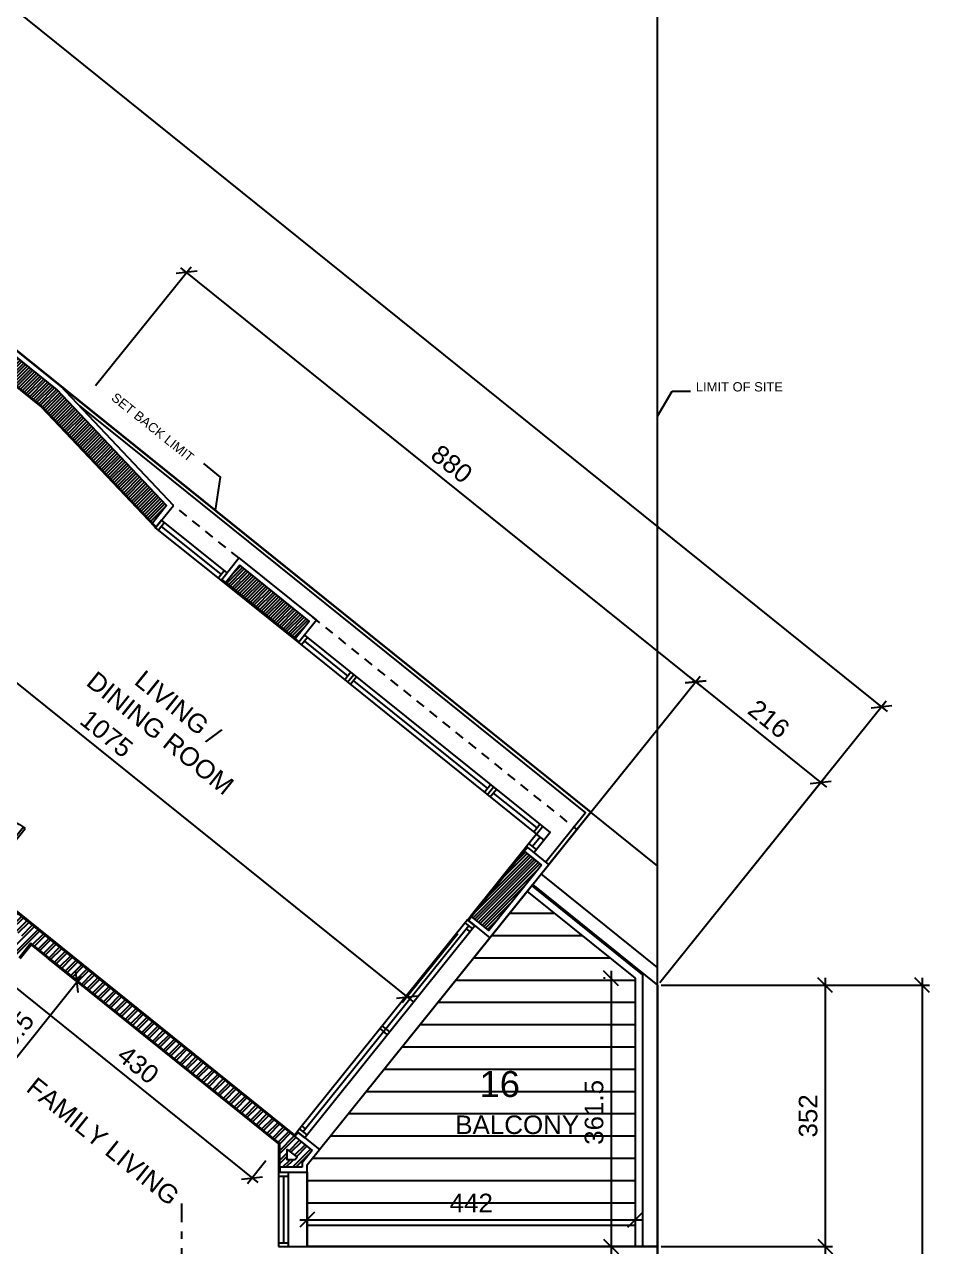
# Model space of a CAD drawing. Extents: x -1.8 to 45.6, y -22.6 to 61.5.
# Drawn here: x 33.38 to 45.57, y 31.81 to 48.27 of the extents above; entities that cross this region are included whole.
import ezdxf
from ezdxf.enums import TextEntityAlignment as Align

# ---------------------------------------------------------------- set-up
doc = ezdxf.new("R2010")
doc.units = 0
doc.header["$MEASUREMENT"] = 0
doc.header["$PDMODE"] = 35
doc.header["$PDSIZE"] = 0.3
doc.linetypes.add('AXIS_50$0$DASHDOT2', pattern=[0.5, 0.25, -0.125, 0, -0.125])
doc.linetypes.add('HIDDEN2', pattern=[0.1875, 0.125, -0.0625])
doc.layers.get('0').update_dxf_attribs({"linetype": 'CONTINUOUS'})
doc.layers.get('DEFPOINTS').update_dxf_attribs({"linetype": 'CONTINUOUS'})
for name, color, linetype in [('60%', 7, 'CONTINUOUS'), ('A-ALU', 9, 'CONTINUOUS'), ('A-AREAS', 6, 'CONTINUOUS'), ('A-AREAS-TXT', 6, 'CONTINUOUS'), ('A-BALUST', 1, 'CONTINUOUS'), ('a-dim', 3, 'CONTINUOUS'), ('A-DOORS', 1, 'CONTINUOUS'), ('A-HATCH-CONC', 8, 'CONTINUOUS'), ('A-HATCH-WALL', 8, 'CONTINUOUS'), ('A-NOMENCLATURE', 3, 'CONTINUOUS'), ('A-PLASTER', 8, 'CONTINUOUS'), ('A-PORTE', 1, 'CONTINUOUS'), ('A-PROJ1H', 9, 'HIDDEN2'), ('A-PROJECTION', 9, 'CONTINUOUS'), ('a-revetement', 1, 'CONTINUOUS'), ('A-TILES', 137, 'CONTINUOUS'), ('A-WALL', 4, 'CONTINUOUS'), ('AXIS_50$0$A-ANNO-TX-50', 3, 'CONTINUOUS'), ('AXIS_50$0$A-AXIS-50', 10, 'AXIS_50$0$DASHDOT2'), ('Parcelle$0$N-PLOT', 5, 'CONTINUOUS'), ('S-2ND-3RD-4-5-6TH$0$A-STR 2-3-4-5-6', 2, 'CONTINUOUS'), ('S-2ND-3RD-4-5-6TH$0$N-PLOT', 5, 'CONTINUOUS')]:
    doc.layers.add(name, color=color, linetype=linetype)
doc.styles.add('A100-STEXT', font='arial.ttf', dxfattribs={"height": 0.25})
doc.styles.add('AXIS_50$0$A50-STEXT', font='arial.ttf', dxfattribs={"height": 0.125})
doc.dimstyles.new('A100-DIM', dxfattribs={"dimtxt": 0.25, "dimasz": 0.2, "dimexe": 0.1, "dimexo": 0.3, "dimgap": 0.1, "dimtad": 1, "dimlfac": 100, "dimrnd": 0.5, "dimdsep": 46, "dimtxsty": 'A100-STEXT', "dimblk1": 'OBLIQUE', "dimblk2": 'OBLIQUE', "dimsah": 1, "dimcen": -0.05, "dimdle": 0.1, "dimclrd": 15, "dimclre": 15, "dimclrt": 256, "dimadec": 0, "dimazin": 0, "dimtfac": 0.28, "dimtix": 1, "dimtmove": 2, "dimatfit": 3, "dimldrblk": 'OBLIQUE', "dimfxl": 1, "dimtolj": 1, "dimarcsym": 0})

# ---------------------------------------------------------------- blocks, each defined once
blk = doc.blocks.new('P100E23D')
at = {"layer": 'A-PORTE'}
for p, q in [((0, 0), (0, -0.05)), ((0.23, 0), (0, 0)), ((0.23, -0.03), (0.23, 0)), ((0, -0.05), (0.18, -0.05)), ((0.18, -0.03), (0.23, -0.03)), ((0.18, -0.05), (0.18, -0.03)), ((0.23, -0.06), (0.23, -0.02)), ((0.23, -0.03), (1.17, -0.03)), ((1.17, -0.06), (0.23, -0.06)), ((0, -1), (0, -0.95)), ((0, -0.95), (0.18, -0.95)), ((0.18, -0.95), (0.18, -0.97)), ((0.18, -0.97), (0.23, -0.97)), ((0.23, -0.97), (0.23, -1)), ((0.23, -1), (0, -1))]:
    blk.add_line(p, q, dxfattribs=at)
blk.add_arc((0.23, -0.03), 0.94, 270, 0, dxfattribs=at)
blk = doc.blocks.new('A$C27EE2B71')
at = {"layer": 'A-ALU'}
for p, q in [((37.152, 40.047), (37.071, 39.946)), ((37.191, 40.015), (37.11, 39.914)), ((37.776, 39.545), (37.694, 39.444)), ((37.733, 39.413), (37.815, 39.514)), ((37.854, 39.483), (37.772, 39.382)), ((39.576, 37.931), (39.658, 38.032)), ((39.615, 37.899), (39.697, 38.001)), ((39.654, 37.868), (39.736, 37.969)), ((40.239, 37.398), (40.32, 37.499)), ((40.276, 37.157), (40.174, 37.238)), ((40.379, 37.285), (40.278, 37.367))]:
    blk.add_line(p, q, dxfattribs=at)
for points in [[(37.152, 40.047), (40.46, 37.386), (40.244, 37.118), (40.143, 37.199)], [(37.071, 39.946), (40.278, 37.367), (40.143, 37.199)], [(37.151, 39.965), (37.735, 39.495)], [(37.813, 39.432), (39.617, 37.981)], [(39.695, 37.919), (40.279, 37.449)], [(40.278, 37.367), (40.359, 37.468)], [(40.328, 37.326), (40.225, 37.197)]]:
    blk.add_lwpolyline(points, dxfattribs=at)
blk = doc.blocks.new('A$C37CB01A7')
at = {"layer": 'A-ALU'}
for p, q in [((35.989, 40.815), (36.071, 40.916)), ((36.027, 40.785), (36.108, 40.886)), ((39.347, 36.21), (37.053, 33.357)), ((39.366, 36.13), (37.135, 33.356)), ((39.448, 36.128), (37.155, 33.276)), ((39.417, 36.089), (39.316, 36.171)), ((39.386, 36.05), (39.335, 36.091)), ((39.448, 36.128), (39.347, 36.21)), ((38.27, 34.663), (38.169, 34.745)), ((38.301, 34.702), (38.2, 34.783)), ((37.167, 33.395), (37.116, 33.435)), ((37.155, 33.276), (37.053, 33.357)), ((37.186, 33.315), (37.085, 33.396)), ((36.803, 32.81), (36.803, 31.81)), ((36.803, 32.81), (36.933, 32.81)), ((36.803, 32.76), (36.933, 32.76)), ((36.868, 32.76), (36.868, 31.86)), ((36.933, 32.81), (36.933, 31.81)), ((36.803, 31.86), (36.933, 31.86)), ((36.803, 31.81), (36.933, 31.81))]:
    blk.add_line(p, q, dxfattribs=at)
for points in [[(35.227, 41.595), (35.146, 41.493)], [(36.027, 40.785), (35.146, 41.493)], [(35.268, 41.562), (35.187, 41.461)], [(36.108, 40.886), (35.227, 41.595)], [(36.03, 40.866), (35.227, 41.511)]]:
    blk.add_lwpolyline(points, dxfattribs=at)
blk.add_blockref('A$C27EE2B71', (0, 0), dxfattribs=at)
blk = doc.blocks.new('_OBLIQUE')
at = {"color": 0, "linetype": 'ByBlock'}
blk.add_line((-0.5, -0.5), (0.5, 0.5), dxfattribs=at)
blk = doc.blocks.new('*D172')
at = {"layer": 'a-dim', "color": 15, "lineweight": -2}
for p, q in [((33.701, 35.684), (34.165, 35.311)), ((32.524, 33.431), (34.149, 35.452)), ((32.192, 33.826), (32.664, 33.446))]:
    blk.add_line(p, q, dxfattribs=at)
at = {"layer": 'DEFPOINTS', "color": 0}
for p in [(33.468, 35.872), (34.087, 35.374), (31.958, 34.014)]:
    blk.add_point(p, dxfattribs=at)
at = {"layer": 'a-dim', "color": 15, "lineweight": -2, "xscale": 0.2, "yscale": 0.2, "zscale": 0.2}
for p, rotation in [((34.087, 35.374), 51.19370936876746), ((32.587, 33.509), 231.1937093687675)]:
    blk.add_blockref('_OBLIQUE', p, dxfattribs=dict(at, rotation=rotation))
at = {"layer": 'a-dim', "insert": (33.159, 34.584), "char_height": 0.25, "attachment_point": 5, "rotation": 51.1937, "style": 'A100-STEXT'}
blk.add_mtext('\\A1;239.5', dxfattribs=at)
blk = doc.blocks.new('*D184')
at = {"layer": 'a-dim', "color": 15, "lineweight": -2}
for p, q in [((32.746, 34.999), (33.156, 35.508)), ((33.015, 35.493), (36.522, 32.672)), ((36.63, 32.966), (36.382, 32.657))]:
    blk.add_line(p, q, dxfattribs=at)
at = {"layer": 'DEFPOINTS', "color": 0}
for p in [(32.558, 34.765), (36.818, 33.2), (36.444, 32.735)]:
    blk.add_point(p, dxfattribs=at)
at = {"layer": 'a-dim', "color": 15, "lineweight": -2, "xscale": 0.2, "yscale": 0.2, "zscale": 0.2}
for p, rotation in [((33.093, 35.43), 141.1937093687687), ((36.444, 32.735), 321.1937093687687)]:
    blk.add_blockref('_OBLIQUE', p, dxfattribs=dict(at, rotation=rotation))
at = {"layer": 'a-dim', "insert": (34.911, 34.26), "char_height": 0.25, "attachment_point": 5, "rotation": 321.1937, "style": 'A100-STEXT'}
blk.add_mtext('\\A1;430', dxfattribs=at)
blk = doc.blocks.new('*D237')
at = {"layer": 'a-dim', "color": 15, "lineweight": -2}
for p, q in [((30.273, 42.056), (30.218, 41.987)), ((30.077, 41.972), (38.61, 35.11)), ((39.215, 36.021), (38.469, 35.094))]:
    blk.add_line(p, q, dxfattribs=at)
at = {"layer": 'DEFPOINTS', "color": 0}
for p in [(30.085, 41.823), (39.403, 36.255), (38.532, 35.172)]:
    blk.add_point(p, dxfattribs=at)
at = {"layer": 'a-dim', "color": 15, "lineweight": -2, "xscale": 0.2, "yscale": 0.2, "zscale": 0.2}
for p, rotation in [((30.155, 41.909), 141.1937093730624), ((38.532, 35.172), 321.1937093730624)]:
    blk.add_blockref('_OBLIQUE', p, dxfattribs=dict(at, rotation=rotation))
at = {"layer": 'a-dim', "insert": (34.486, 38.718), "char_height": 0.25, "attachment_point": 5, "rotation": 321.1937, "style": 'A100-STEXT'}
blk.add_mtext('\\A1;1075', dxfattribs=at)
blk = doc.blocks.new('*D290')
at = {"layer": 'a-dim', "color": 15, "lineweight": -2}
for p, q in [((37.188, 32.11), (37.188, 32.272)), ((41.608, 32.11), (41.608, 32.272)), ((37.088, 32.172), (41.708, 32.172))]:
    blk.add_line(p, q, dxfattribs=at)
at = {"layer": 'DEFPOINTS', "color": 0}
for p in [(41.608, 32.172), (37.188, 31.81), (41.608, 31.81)]:
    blk.add_point(p, dxfattribs=at)
at = {"layer": 'a-dim', "color": 15, "lineweight": -2, "xscale": 0.2, "yscale": 0.2, "zscale": 0.2, "rotation": 180}
blk.add_blockref('_OBLIQUE', (37.188, 32.172), dxfattribs=at)
at = {"layer": 'a-dim', "color": 15, "lineweight": -2, "xscale": 0.2, "yscale": 0.2, "zscale": 0.2}
blk.add_blockref('_OBLIQUE', (41.608, 32.172), dxfattribs=at)
at = {"layer": 'a-dim', "insert": (39.398, 32.397), "char_height": 0.25, "attachment_point": 5, "style": 'A100-STEXT'}
blk.add_mtext('\\A1;442', dxfattribs=at)
blk = doc.blocks.new('*D291')
at = {"layer": 'a-dim', "color": 15, "lineweight": -2}
for p, q in [((41.2, 35.424), (41.181, 35.424)), ((41.281, 35.524), (41.281, 31.71)), ((41.2, 31.81), (41.181, 31.81))]:
    blk.add_line(p, q, dxfattribs=at)
at = {"layer": 'DEFPOINTS', "color": 0}
for p in [(41.5, 35.424), (41.281, 31.81), (41.5, 31.81)]:
    blk.add_point(p, dxfattribs=at)
at = {"layer": 'a-dim', "color": 15, "lineweight": -2, "xscale": 0.2, "yscale": 0.2, "zscale": 0.2}
for p, rotation in [((41.281, 35.424), 90), ((41.281, 31.81), 270)]:
    blk.add_blockref('_OBLIQUE', p, dxfattribs=dict(at, rotation=rotation))
at = {"layer": 'a-dim', "insert": (41.053, 33.617), "char_height": 0.25, "attachment_point": 5, "rotation": 90, "style": 'A100-STEXT'}
blk.add_mtext('\\A1;361.5', dxfattribs=at)
blk = doc.blocks.new('*D301')
at = {"layer": '60%', "color": 15, "lineweight": -2}
for p, q in [((40.255, 36.724), (42.483, 39.495)), ((42.343, 39.48), (44.183, 37.999)), ((41.94, 35.369), (44.168, 38.14))]:
    blk.add_line(p, q, dxfattribs=at)
at = {"layer": 'DEFPOINTS', "color": 0}
for p in [(44.105, 38.062), (40.067, 36.49), (41.752, 35.135)]:
    blk.add_point(p, dxfattribs=at)
at = {"layer": '60%', "color": 15, "lineweight": -2, "xscale": 0.2, "yscale": 0.2, "zscale": 0.2}
for p, rotation in [((42.421, 39.417), 141.1937093848892), ((44.105, 38.062), 321.1937093848892)]:
    blk.add_blockref('_OBLIQUE', p, dxfattribs=dict(at, rotation=rotation))
at = {"layer": '60%', "insert": (43.406, 38.917), "char_height": 0.25, "attachment_point": 5, "rotation": 321.1937, "style": 'A100-STEXT'}
blk.add_mtext('\\A1;216', dxfattribs=at)
blk = doc.blocks.new('*D302')
at = {"layer": '60%', "color": 15, "lineweight": -2}
for p, q in [((14.103, 57.756), (17.15, 61.545)), ((17.01, 61.53), (45.002, 39.018)), ((41.94, 35.369), (44.987, 39.159))]:
    blk.add_line(p, q, dxfattribs=at)
at = {"layer": 'DEFPOINTS', "color": 0}
for p in [(13.915, 57.522), (44.924, 39.081), (41.752, 35.135)]:
    blk.add_point(p, dxfattribs=at)
at = {"layer": '60%', "color": 15, "lineweight": -2, "xscale": 0.2, "yscale": 0.2, "zscale": 0.2}
for p, rotation in [((17.088, 61.467), 141.1937093848894), ((44.924, 39.081), 321.1937093848894)]:
    blk.add_blockref('_OBLIQUE', p, dxfattribs=dict(at, rotation=rotation))
at = {"layer": '60%', "insert": (31.149, 50.451), "char_height": 0.25, "attachment_point": 5, "rotation": 321.1937, "style": 'A100-STEXT'}
blk.add_mtext('\\A1;3572', dxfattribs=at)
blk = doc.blocks.new('*D304')
at = {"layer": '60%', "color": 15, "lineweight": -2}
for p, q in [((44.164, 35.43), (44.164, 31.71)), ((41.958, 35.33), (44.264, 35.33)), ((41.958, 31.81), (44.264, 31.81))]:
    blk.add_line(p, q, dxfattribs=at)
at = {"layer": 'DEFPOINTS', "color": 0}
for p in [(41.658, 35.33), (41.658, 31.81), (44.164, 31.81)]:
    blk.add_point(p, dxfattribs=at)
at = {"layer": '60%', "color": 15, "lineweight": -2, "xscale": 0.2, "yscale": 0.2, "zscale": 0.2}
for p, rotation in [((44.164, 35.33), 90), ((44.164, 31.81), 270)]:
    blk.add_blockref('_OBLIQUE', p, dxfattribs=dict(at, rotation=rotation))
at = {"layer": '60%', "insert": (43.936, 33.57), "char_height": 0.25, "attachment_point": 5, "rotation": 90, "style": 'A100-STEXT'}
blk.add_mtext('\\A1;352', dxfattribs=at)
blk = doc.blocks.new('*D308')
at = {"layer": '60%', "color": 15, "lineweight": -2}
for p, q in [((34.338, 43.407), (35.627, 45.009)), ((42.498, 39.354), (35.486, 44.994)), ((41.195, 37.893), (42.483, 39.495))]:
    blk.add_line(p, q, dxfattribs=at)
at = {"layer": 'DEFPOINTS', "color": 0}
for p in [(35.564, 44.931), (34.15, 43.173), (41.007, 37.659)]:
    blk.add_point(p, dxfattribs=at)
at = {"layer": '60%', "color": 15, "lineweight": -2, "xscale": 0.2, "yscale": 0.2, "zscale": 0.2}
for p, rotation in [((35.564, 44.931), 141.1937093709466), ((42.421, 39.417), 321.1937093709466)]:
    blk.add_blockref('_OBLIQUE', p, dxfattribs=dict(at, rotation=rotation))
at = {"layer": '60%', "insert": (39.135, 42.351), "char_height": 0.25, "attachment_point": 5, "rotation": 321.1937, "style": 'A100-STEXT'}
blk.add_mtext('\\A1;880', dxfattribs=at)

msp = doc.modelspace()

# ---------------------------------------------------------------- hatches: boundary and pattern name
at = {"layer": 'A-HATCH-CONC'}
h = msp.add_hatch(dxfattribs=at)
h.set_pattern_fill('ANSI31', color=256, scale=0.25, style=0)
h.paths.add_polyline_path([(33.81348, 43.35447), (32.06382, 44.76154), (31.87582, 44.52776), (33.61331, 43.13047), (35.10525, 41.55436), (35.29459, 41.7898)])
at = {"layer": 'A-HATCH-CONC', "ltscale": 4}
h = msp.add_hatch(dxfattribs=at)
h.set_pattern_fill('ANSI31', color=256, scale=0.25, style=0)
h.paths.add_polyline_path([(36.27869, 40.98697), (36.09068, 40.75319), (37.0258, 40.00116), (37.21381, 40.23494)])
h = msp.add_hatch(dxfattribs=at)
h.set_pattern_fill('ANSI31', color=256, scale=0.25, style=0)
h.paths.add_polyline_path([(40.11074, 37.13529), (40.34451, 36.94728), (39.63635, 36.0667), (39.40253, 36.25474)])
at = {"layer": 'A-HATCH-WALL'}
h = msp.add_hatch(dxfattribs=at)
h.set_pattern_fill('ANSI32', color=256, scale=0.25, style=0)
h.paths.add_polyline_path([(32.8131, 36.67761), (32.68776, 36.52175), (33.35014, 35.98907), (33.19346, 35.79425), (33.31036, 35.70025), (33.46703, 35.89506), (35.21302, 34.49094), (35.21442, 34.49203), (35.91511, 33.92853), (35.91402, 33.92719), (36.81837, 33.19991), (36.81837, 32.88), (37.11837, 32.88), (37.11837, 32.93567), (37.25493, 33.10548)])
h.paths.add_polyline_path([(36.91837, 33.11949), (37.05167, 33.01229), (37.0257, 32.98), (36.91837, 32.98)], flags=16)
at = {"layer": 'A-TILES'}
h = msp.add_hatch(dxfattribs=at)
h.set_pattern_fill('_USER', color=256, scale=0.3, style=0, pattern_type=0)
h.set_pattern_definition([(0, (9e-11, -5e-11), (0, 0.3), [])])
h.paths.add_polyline_path([(37.35335, 33.11616), (37.18837, 32.91101), (37.18837, 32.81), (37.18837, 31.81), (41.60837, 31.81), (41.60837, 35.42399), (40.15152, 36.5956), (39.64703, 35.96828)])

# ---------------------------------------------------------------- linework, layer by layer
at = {"layer": '60%', "color": 15}
for p, q in [((45.47116, 35.43031), (45.47116, 3.4)), ((45.47116, 35.43031), (45.47116, 3.4)), ((42.20837, 35.33031), (45.57116, 35.33031)), ((42.20837, 35.33031), (45.57116, 35.33031))]:
    msp.add_line(p, q, dxfattribs=at)
at = {"layer": 'A-ALU'}
for p, q in [((37.35335, 33.11616), (39.64703, 35.96828)), ((37.18837, 32.81), (37.18837, 31.81))]:
    msp.add_line(p, q, dxfattribs=at)
at = {"layer": 'A-AREAS'}
msp.add_lwpolyline([(41.90837, 22.54), (41.90837, 22.91), (39.92837, 22.91), (39.92837, 27.67), (41.90837, 27.67), (41.90837, 28.11), (41.10837, 28.11), (41.10837, 29.94), (41.61117, 29.94), (41.90837, 30.9802), (41.90837, 31.81), (37.18837, 31.81), (37.18837, 32.91101), (41.00695, 37.6593), (37.43005, 40.53584), (33.85316, 43.41238), (30.76735, 45.894)], dxfattribs=at)
msp.add_lwpolyline([(37.18837, 32.91101), (40.22358, 36.68521), (41.90837, 35.33031), (41.90837, 31.81), (37.18837, 31.81)], close=True, dxfattribs=at)
at = {"layer": 'A-BALUST'}
for p, q in [((41.60837, 35.42399), (40.15152, 36.5956)), ((41.70837, 35.4719), (40.21418, 36.67352)), ((41.60837, 31.81), (41.60837, 35.42399)), ((41.70837, 31.81), (41.70837, 35.4719))]:
    msp.add_line(p, q, dxfattribs=at)
for points in [[(33.86105, 43.40604), (41.00695, 37.6593), (40.44293, 36.95796)], [(34.11915, 43.13431), (40.93665, 37.65167), (40.40396, 36.98929)]]:
    msp.add_lwpolyline(points, dxfattribs=at)
at = {"layer": 'A-PLASTER'}
for points in [[(30.13185, 42.27941), (30.19809, 42.22614), (29.94741, 41.91443), (30.08768, 41.80163), (32.11189, 44.31866), (33.60311, 43.11942), (35.1295, 41.50692), (35.14599, 41.49332), (35.15556, 41.50521)], [(36.03613, 40.79705), (36.02655, 40.78514), (37.07075, 39.94535), (37.08035, 39.95729)], [(40.1546, 37.18983), (40.14291, 37.19923), (40.10844, 37.15637), (40.10844, 37.15637), (39.38148, 36.25242), (39.38148, 36.25242), (39.34701, 36.20956), (39.3587, 36.20016)], [(37.05333, 33.35743), (37.01886, 33.31457), (32.8225, 36.6893)], [(33.32204, 35.69085), (33.46932, 35.87398), (36.80337, 33.19273), (36.80337, 32.81), (36.81837, 32.81)]]:
    msp.add_lwpolyline(points, dxfattribs=at)
at = {"layer": 'A-PROJ1H'}
for p, q in [((36.26801, 41.08538), (35.38743, 41.79354)), ((37.25768, 40.28949), (40.81894, 37.42552))]:
    msp.add_line(p, q, dxfattribs=at)
at = {"layer": 'A-PROJECTION'}
for p, q in [((40.81894, 37.42552), (41.00695, 37.6593)), ((40.44293, 36.95796), (40.81894, 37.42552)), ((41.90837, 35.56771), (40.33952, 36.82938)), ((41.90837, 31.81), (41.90837, 35.56771))]:
    msp.add_line(p, q, dxfattribs=at)
msp.add_lwpolyline([(33.86105, 43.40604), (41.00695, 37.6593)], dxfattribs=at)
at = {"layer": 'a-revetement'}
for p, q in [((33.86475, 43.40306), (32.05314, 44.85996)), ((35.38784, 41.79405), (33.86475, 43.40306)), ((35.15556, 41.50521), (35.38784, 41.79405)), ((35.13969, 41.51797), (35.10525, 41.55436)), ((35.15556, 41.50521), (35.13969, 41.51797)), ((40.11073, 37.13528), (40.1546, 37.18983)), ((40.44293, 36.95796), (40.1546, 37.18983)), ((39.64703, 35.96828), (40.44293, 36.95796)), ((39.3587, 36.20016), (39.40257, 36.25471)), ((39.3587, 36.20016), (39.64703, 35.96828)), ((37.06502, 33.34803), (37.02115, 33.29349)), ((37.06502, 33.34803), (37.35335, 33.11616)), ((37.18837, 32.91101), (37.35335, 33.11616)), ((36.81837, 32.88), (36.81837, 32.81)), ((36.81837, 32.81), (37.18837, 32.81)), ((37.18837, 32.81), (37.18837, 32.91101)), ((36.81837, 31.81), (41.90837, 31.81)), ((41.90837, 31.81), (41.90837, 30.9802))]:
    msp.add_line(p, q, dxfattribs=at)
msp.add_lwpolyline([(36.09068, 40.75319), (36.03613, 40.79705), (36.26801, 41.08538), (37.31223, 40.24562), (37.08035, 39.95729), (37.0258, 40.00116)], dxfattribs=at)
at = {"layer": 'A-WALL'}
for p, q in [((32.8131, 36.67761), (37.25493, 33.10548)), ((33.46703, 35.89506), (33.31036, 35.70025)), ((36.81837, 33.19991), (33.46703, 35.89506)), ((36.81837, 32.88), (36.81837, 33.19991)), ((37.25493, 33.10548), (37.11837, 32.93567)), ((37.11837, 32.93567), (37.11837, 32.88)), ((37.11837, 32.88), (36.81837, 32.88))]:
    msp.add_line(p, q, dxfattribs=at)
msp.add_lwpolyline([(37.0257, 32.98), (36.91837, 32.98), (36.91837, 33.11949), (37.05167, 33.01229)], close=True, dxfattribs=at)
at = {"layer": 'AXIS_50$0$A-ANNO-TX-50'}
for p, q in [((41.90837, 42.99378), (42.10337, 43.33153)), ((42.10337, 43.33153), (42.35211, 43.33153))]:
    msp.add_line(p, q, dxfattribs=at)
msp.add_lwpolyline([(35.95139, 41.72498), (36.02105, 42.17462), (35.79491, 42.35648)], dxfattribs=at)
at = {"layer": 'AXIS_50$0$A-AXIS-50'}
msp.add_line((35.49337, 32.39), (35.49337, 29.13948), dxfattribs=at)
at = {"layer": 'Parcelle$0$N-PLOT'}
msp.add_line((15.99494, 57.77399), (41.90837, 36.93437), dxfattribs=at)
at = {"layer": 'S-2ND-3RD-4-5-6TH$0$A-STR 2-3-4-5-6'}
msp.add_lwpolyline([(33.81021, 43.35792), (35.29459, 41.7898), (35.10525, 41.55436), (33.61331, 43.13047), (31.87582, 44.52776), (32.06382, 44.76154), (33.81718, 43.35149)], dxfattribs=at)
for points in [[(36.27869, 40.98697), (36.09068, 40.75319), (37.0258, 40.00116), (37.21381, 40.23494)], [(40.34451, 36.94728), (39.63635, 36.0667), (39.40257, 36.25471), (40.11268, 37.13372)]]:
    msp.add_lwpolyline(points, close=True, dxfattribs=at)
at = {"layer": 'S-2ND-3RD-4-5-6TH$0$N-PLOT'}
msp.add_lwpolyline([(0, 0), (38.90837, 0, 0.41421356), (41.90837, 3), (41.90837, 55.45463, 0.4229554), (38.81912, 58.4533), (0, 57.29794)], format="xyb", close=True, dxfattribs=at)

# ---------------------------------------------------------------- block references
at = {"layer": '60%', "color": 15, "xscale": 0.2, "yscale": 0.2, "zscale": 0.2, "rotation": 90}
msp.add_blockref('_OBLIQUE', (45.47116, 35.33031), dxfattribs=at)
msp.add_blockref('_OBLIQUE', (45.47116, 35.33031), dxfattribs=at)
at = {"layer": 'A-ALU'}
msp.add_blockref('A$C37CB01A7', (0, 0), dxfattribs=at)
at = {"layer": 'A-DOORS', "xscale": -1, "rotation": 231.19370937097}
msp.add_blockref('P100E23D', (32.67836, 36.51006), dxfattribs=at)

# ---------------------------------------------------------------- texts
at = {"layer": 'A-AREAS-TXT', "style": 'A100-STEXT'}
msp.add_text('16', height=0.35, dxfattribs=at).set_placement((39.78129, 33.82424), align=Align.CENTER)
at = {"layer": 'A-NOMENCLATURE', "style": 'A100-STEXT'}
for s, p in [('DINING ROOM', (35.21025, 38.72699)), ('LIVING /', (35.44536, 39.07942)), ('FAMILY LIVING', (34.43989, 33.22784))]:
    msp.add_text(s, height=0.25, rotation=321.19, dxfattribs=at).set_placement(p, align=Align.MIDDLE)
msp.add_text('BALCONY', height=0.25, dxfattribs=at).set_placement((40.017, 33.45076), align=Align.MIDDLE)
at = {"layer": 'AXIS_50$0$A-ANNO-TX-50', "style": 'AXIS_50$0$A50-STEXT'}
msp.add_text('SET BACK LIMIT', height=0.125, rotation=321.193709, dxfattribs=at).set_placement((34.5385, 43.22378))
msp.add_text('LIMIT OF SITE', height=0.125, dxfattribs=at).set_placement((42.42293, 43.32806))

# ---------------------------------------------------------------- dimensions: what is measured, and where the dimension line sits
at = {"layer": '60%'}
for p1, p2, distance, picture, middle in [((13.91484, 57.521928), (41.751696, 35.135489), 5.062794, '*D302', (31.148783, 50.45145)), ((41.00695, 37.6593), (34.15048, 43.17328), -2.25567, '*D308', (39.13498, 42.35145)), ((40.06691, 36.49039), (41.7517, 35.13549), 3.75567, '*D301', (43.4056, 38.91701))]:
    dim = msp.add_aligned_dim(p1=p1, p2=p2, distance=distance, dimstyle='A100-DIM', dxfattribs=at)
    dim.commit()
    dim.dimension.update_dxf_attribs({"geometry": picture, "text_midpoint": middle})
dim = msp.add_linear_dim(base=(44.16403, 31.81), p1=(41.65837, 35.33031), p2=(41.65837, 31.81), angle=90, dimstyle='A100-DIM', dxfattribs=at)
dim.commit()
dim.dimension.update_dxf_attribs({"geometry": '*D304', "text_midpoint": (43.93631, 33.57015)})
at = {"layer": 'a-dim'}
for base, p1, p2, angle, picture, middle in [((38.53203, 35.17221), (30.08539, 41.82271), (39.40257, 36.25471), 141.193709, '*D237', (34.48612, 38.71806)), ((34.0866, 35.37385), (31.95837, 34.01381), (33.4675, 35.87172), 231.193709, '*D172', (33.15912, 34.58394)), ((36.4443, 32.73477), (32.55833, 34.76512), (36.81837, 33.19991), 141.193709, '*D184', (34.91135, 34.25981))]:
    dim = msp.add_linear_dim(base=base, p1=p1, p2=p2, angle=angle, dimstyle='A100-DIM', dxfattribs=at)
    dim.commit()
    dim.dimension.update_dxf_attribs({"geometry": picture, "text_midpoint": middle})
for p1, p2, distance, picture, middle in [((41.50021, 35.42399), (41.50021, 31.81), -0.21924, '*D291', (41.05324, 33.617)), ((37.18837, 31.81), (41.60837, 31.81), 0.3615, '*D290', (39.39837, 32.39701))]:
    dim = msp.add_aligned_dim(p1=p1, p2=p2, distance=distance, dimstyle='A100-DIM', dxfattribs=at)
    dim.commit()
    dim.dimension.update_dxf_attribs({"geometry": picture, "text_midpoint": middle})

doc.saveas('drawing.dxf')
